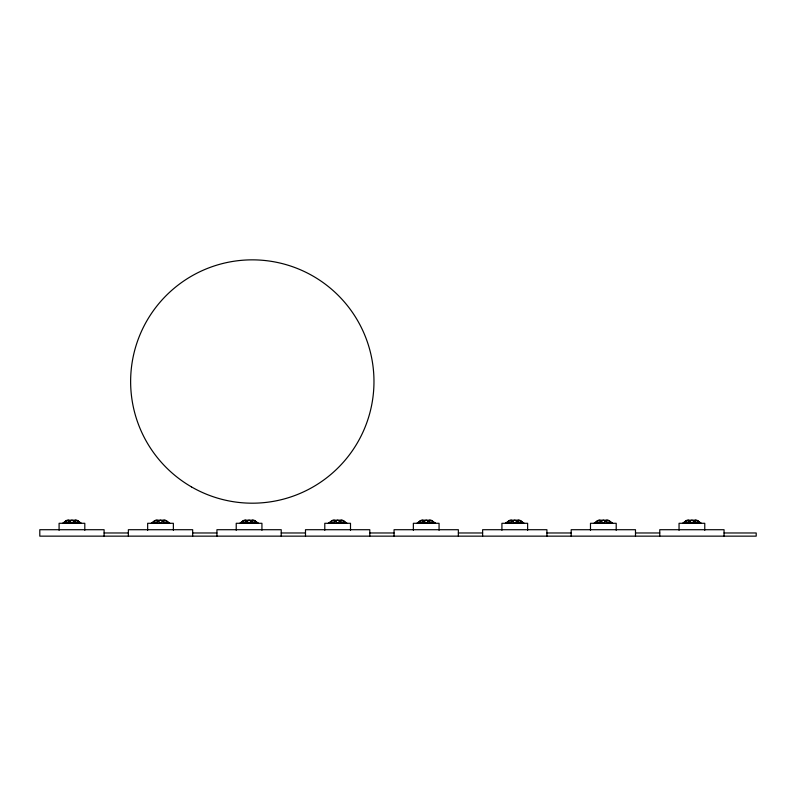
<?xml version="1.0" encoding="UTF-8"?>
<svg xmlns="http://www.w3.org/2000/svg" width="796" height="796" viewBox="0 0 796 796"><rect width="100%" height="100%" fill="white"/><g stroke="black" fill="none" stroke-linecap="round" stroke-linejoin="round"><path stroke-width="1.19" d="M65.7 521.131L65.401 523.221A7.124 2.567 -35.5 0 1 63.401 523.231A7.124 0.905 -40 0 1 62.695 523.231L67.033 520.206L76.844 520.176L81.202 523.181A7.124 0.905 39.8 0 1 80.496 523.191A7.124 2.567 35.2 0 1 78.496 523.191A7.124 3.841 25.2 0 1 75.491 523.201A7.124 4.537 9.3 0 1 71.948 523.211A7.124 4.537 -9.6 0 1 68.406 523.211A7.124 3.841 -25.5 0 1 65.401 523.221L71.938 520.196L78.496 523.191L78.187 521.111L75.411 520.186L71.948 523.201L68.476 520.196L65.7 521.131L63.401 523.221M154.265 521.131L153.966 523.221A7.124 2.567 -35.5 0 1 151.966 523.231A7.124 0.905 -40 0 1 151.26 523.231L155.598 520.206L165.409 520.176L169.767 523.181A7.124 0.905 39.8 0 1 169.06 523.191A7.124 2.567 35.2 0 1 167.061 523.191A7.124 3.841 25.2 0 1 164.056 523.201A7.124 4.537 9.3 0 1 160.513 523.211A7.124 4.537 -9.6 0 1 156.971 523.211A7.124 3.841 -25.5 0 1 153.966 523.221L160.503 520.196L167.061 523.191L166.752 521.111L163.976 520.186L160.513 523.201L157.041 520.196L154.265 521.131L151.966 523.221M242.83 521.131L242.541 523.221A7.124 2.567 -35.5 0 1 240.531 523.231A7.124 0.905 -40 0 1 239.825 523.231L244.173 520.206L253.974 520.176L258.332 523.181A7.124 0.905 39.8 0 1 257.625 523.191A7.124 2.567 35.2 0 1 255.625 523.191A7.124 3.841 25.2 0 1 252.621 523.201A7.124 4.537 9.3 0 1 249.078 523.211A7.124 4.537 -9.6 0 1 245.536 523.211A7.124 3.841 -25.5 0 1 242.531 523.221L249.068 520.196L255.625 523.191L255.327 521.111L252.541 520.186L249.078 523.201L245.606 520.196L242.83 521.131L240.531 523.221M331.395 521.131L331.106 523.221A7.124 2.567 -35.5 0 1 329.096 523.231A7.124 0.905 -40 0 1 328.39 523.231L332.738 520.206L342.539 520.176L346.897 523.181A7.124 0.905 39.8 0 1 346.2 523.191A7.124 2.567 35.2 0 1 344.19 523.191A7.124 3.841 25.2 0 1 341.185 523.201A7.124 4.537 9.3 0 1 337.643 523.211A7.124 4.537 -9.6 0 1 334.101 523.211A7.124 3.841 -25.5 0 1 331.096 523.221L337.633 520.196L344.19 523.191L343.892 521.111L341.106 520.186L337.643 523.201L334.171 520.196L331.395 521.131L329.096 523.221M419.96 521.131L419.671 523.221A7.124 2.567 -35.5 0 1 417.661 523.231A7.124 0.905 -40 0 1 416.955 523.231L421.303 520.206L431.104 520.176L435.462 523.181A7.124 0.905 39.8 0 1 434.765 523.191A7.124 2.567 35.2 0 1 432.755 523.191A7.124 3.841 25.2 0 1 429.75 523.201A7.124 4.537 9.3 0 1 426.208 523.211A7.124 4.537 -9.6 0 1 422.666 523.211A7.124 3.841 -25.5 0 1 419.661 523.221L426.208 520.196L432.755 523.191L432.457 521.111L429.671 520.186L426.208 523.201L422.736 520.196L419.96 521.131L417.661 523.221M505.52 523.231L509.868 520.206L519.679 520.176L524.027 523.181A7.124 0.905 39.8 0 1 523.33 523.191A7.124 2.567 35.2 0 1 521.32 523.191A7.124 3.841 25.2 0 1 518.315 523.201A7.124 4.537 9.3 0 1 514.773 523.211L511.301 520.196L508.525 521.131L508.236 523.221A7.124 2.567 -35.5 0 1 506.226 523.231A7.124 0.905 -40 0 1 505.52 523.231M597.09 521.131L596.801 523.221A7.124 2.567 -35.5 0 1 594.791 523.231A7.124 0.905 -40 0 1 594.085 523.231L598.433 520.206L608.243 520.176L612.592 523.181A7.124 0.905 39.8 0 1 611.895 523.191A7.124 2.567 35.2 0 1 609.885 523.191A7.124 3.841 25.2 0 1 606.88 523.201A7.124 4.537 9.3 0 1 603.338 523.211A7.124 4.537 -9.6 0 1 599.796 523.211A7.124 3.841 -25.5 0 1 596.801 523.221L603.338 520.196L609.885 523.191L609.587 521.111L606.801 520.186L603.338 523.201L599.866 520.196L597.09 521.131L594.791 523.221M685.654 521.131L685.366 523.221A7.124 2.567 -35.5 0 1 683.356 523.231A7.124 0.905 -40 0 1 682.65 523.231L686.998 520.206L696.808 520.176L701.157 523.181A7.124 0.905 39.8 0 1 700.46 523.191A7.124 2.567 35.2 0 1 698.45 523.191A7.124 3.841 25.2 0 1 695.445 523.201A7.124 4.537 9.3 0 1 691.903 523.211A7.124 4.537 -9.6 0 1 688.361 523.211A7.124 3.841 -25.5 0 1 685.366 523.221L691.903 520.196L698.45 523.191L698.152 521.111L695.366 520.186L691.903 523.201L688.431 520.196L685.654 521.131L683.356 523.221M68.406 523.211L69.352 521.131M156.971 523.211L157.926 521.131M245.536 523.211L246.491 521.131M334.101 523.211L335.056 521.131M422.666 523.211L423.621 521.131M511.231 523.211L512.186 521.131L514.773 520.196L521.32 523.191L521.022 521.111L518.236 520.186L514.773 523.201A7.124 4.537 -9.6 0 1 511.231 523.211A7.124 3.841 -25.5 0 1 508.236 523.221L512.186 521.131M599.796 523.211L600.751 521.131M688.361 523.211L689.316 521.131M506.226 523.221L508.525 521.131M104.097 532.972L128.365 532.972M192.662 532.972L216.93 532.972M281.227 532.972L305.495 532.972M369.792 532.972L394.06 532.972M458.357 532.972L482.625 532.972M546.922 532.972L571.19 532.972M635.487 532.972L659.755 532.972M724.052 532.972L756.2 532.972L756.2 536.146L39.8 536.146L39.8 529.718L104.097 529.718L104.097 536.146M698.152 521.111L700.46 523.191M609.587 521.111L611.895 523.191M521.022 521.111L523.32 523.191M432.457 521.111L434.755 523.191M343.892 521.111L346.19 523.191M255.327 521.111L257.625 523.191M166.752 521.111L169.06 523.191M78.187 521.111L80.496 523.191M694.49 521.121L695.445 523.201M605.925 521.121L606.88 523.201M517.36 521.121L518.315 523.201M428.795 521.121L429.75 523.201M340.23 521.121L341.185 523.201M251.665 521.121L252.621 523.201M163.1 521.121L164.056 523.201M74.535 521.121L75.491 523.201M724.052 536.146L724.052 529.718L659.755 529.718L659.755 536.146M704.768 530.295L704.768 523.29L679.048 523.29L679.048 530.295M635.487 536.146L635.487 529.718L571.19 529.718L571.19 536.146M616.203 530.295L616.203 523.29L590.483 523.29L590.483 530.295M546.922 536.146L546.922 529.718L482.625 529.718L482.625 536.146M527.629 530.295L527.629 523.29L501.918 523.29L501.918 530.295M458.357 536.146L458.357 529.718L394.06 529.718L394.06 536.146M439.064 530.295L439.064 523.29L413.353 523.29L413.353 530.295M369.792 536.146L369.792 529.718L305.495 529.718L305.495 536.146M350.499 530.295L350.499 523.29L324.788 523.29L324.788 530.295M281.227 536.146L281.227 529.718L216.93 529.718L216.93 536.146M261.934 530.295L261.934 523.29L236.223 523.29L236.223 530.295M192.662 536.146L192.662 529.718L128.365 529.718L128.365 536.146M173.369 530.295L173.369 523.29L147.658 523.29L147.658 530.295M84.804 530.295L84.804 523.29L59.093 523.29L59.093 530.295M435.243 523.37A6.905 0.915 -42.2 0 1 435.332 523.37M346.678 523.37A6.905 0.915 -42.2 0 1 346.767 523.37M258.113 523.37A6.905 0.915 -42.2 0 1 258.202 523.37M169.548 523.37A6.905 0.915 -42.2 0 1 169.628 523.37M80.983 523.37A6.905 0.915 -42.2 0 1 81.063 523.37M701.027 523.37A6.905 0.915 -42.2 0 0 700.938 523.37M612.462 523.37A6.905 0.915 -42.2 0 0 612.373 523.37M523.897 523.37A6.905 0.915 -42.2 0 0 523.808 523.37M191.468 486.893A121.669 121.669 0 0 0 373.971 381.523A121.669 121.669 0 0 0 191.468 276.152A121.669 121.669 0 0 0 191.468 486.893"/></g></svg>
